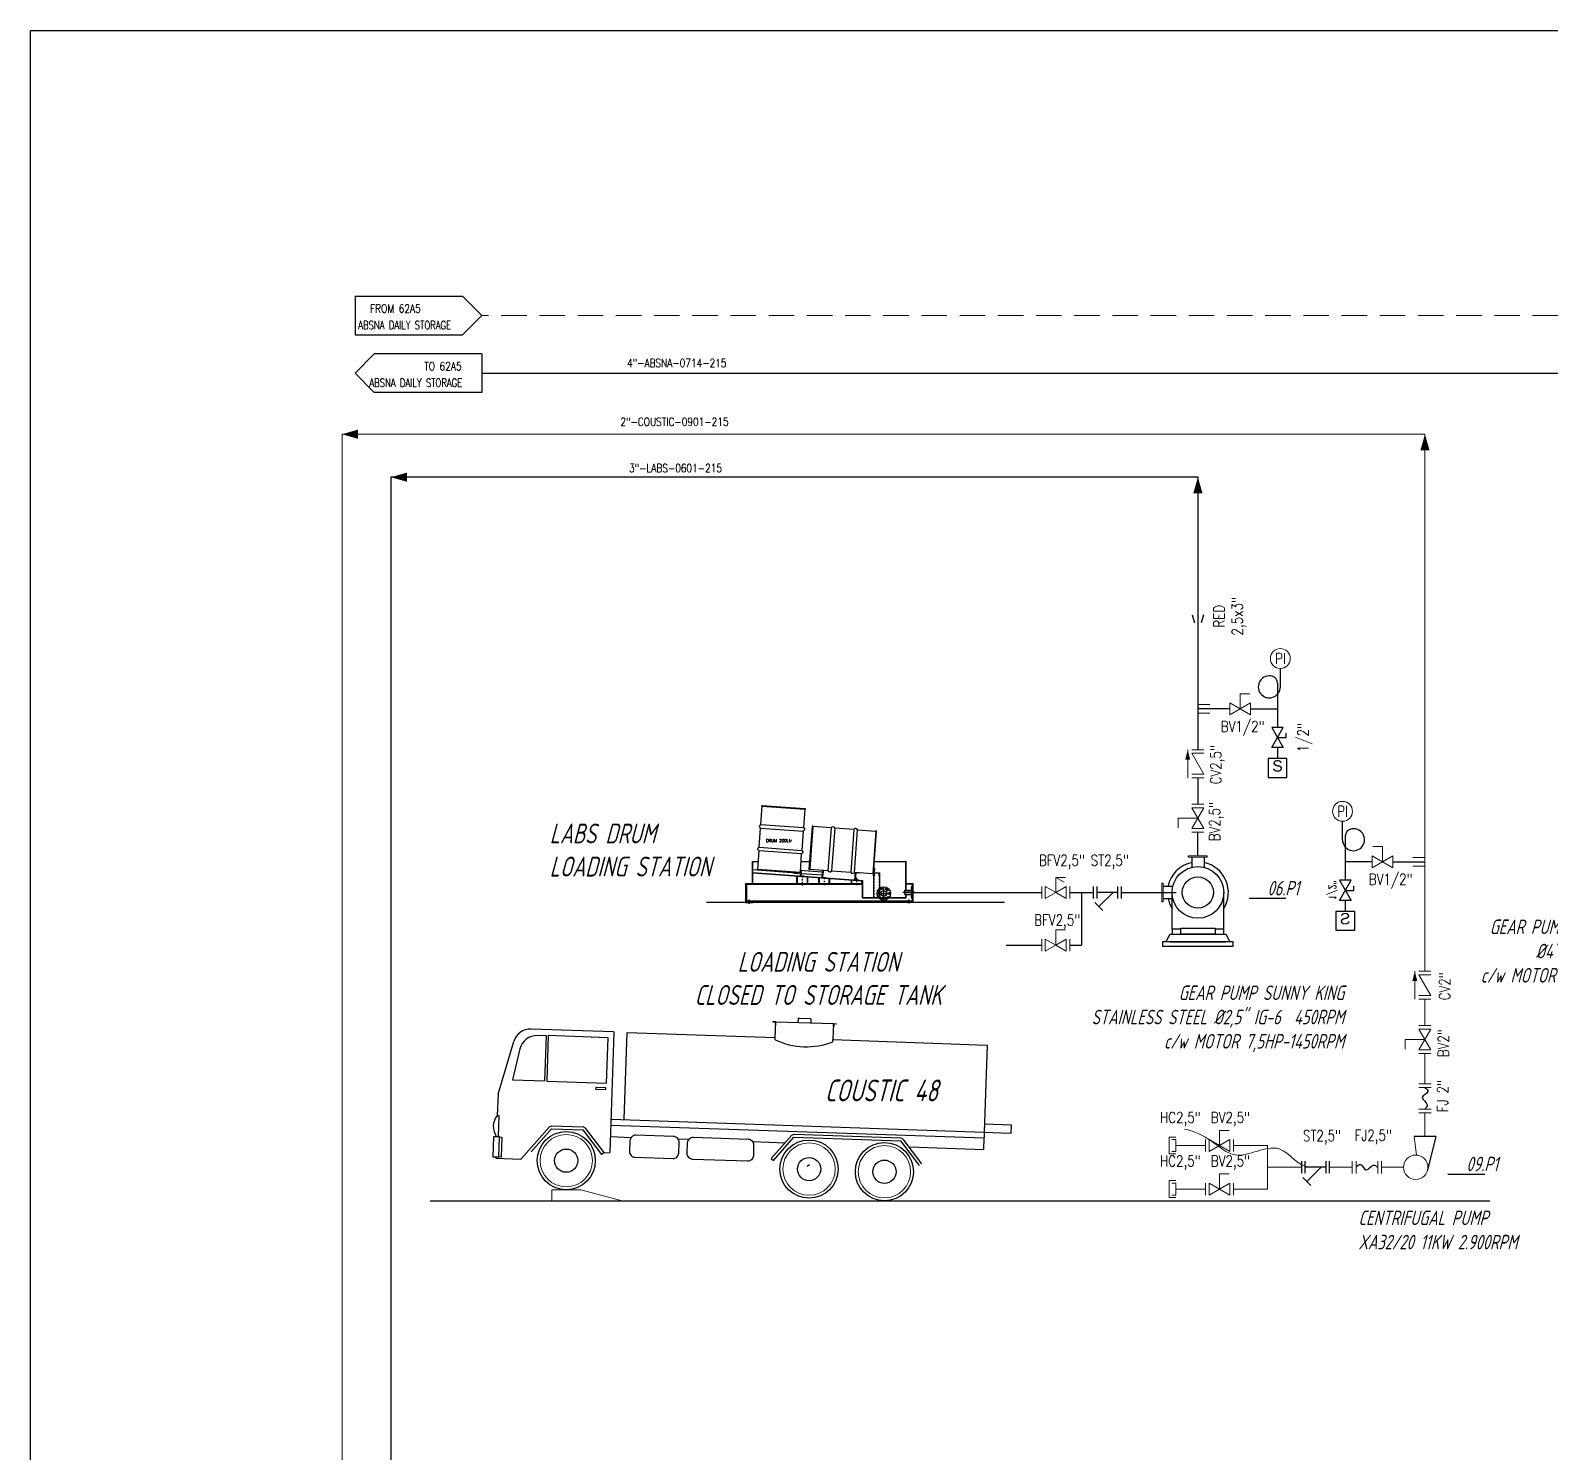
# Model space of a CAD drawing. Extents: x -29512 to 147477, y -5232 to 39709.
# Drawn here: x 140590.1 to 140694.6, y 9147.7 to 9245.5 of the extents above; entities that cross this region are included whole.
import ezdxf
from ezdxf.enums import TextEntityAlignment as Align

# ---------------------------------------------------------------- set-up
doc = ezdxf.new("R2010")
doc.units = 0
for name, pattern in [('CENTER', [2, 1.25, -0.25, 0.25, -0.25]), ('CENTER2', [28.575, 19.05, -3.175, 3.175, -3.175]), ('DASHDOT2', [0.5, 0.25, -0.125, 0, -0.125]), ('HIDDEN', [0.375, 0.25, -0.125])]:
    doc.linetypes.add(name, pattern=pattern)
doc.layers.get('0').update_dxf_attribs({"linetype": 'CONTINUOUS'})
for name, color, linetype, lineweight in [('chequered_plate', 1, 'CONTINUOUS', 25), ('DIMENSI', 20, 'CONTINUOUS', 9), ('drum', 7, 'CONTINUOUS', 25), ('FITTING', 7, 'CONTINUOUS', 13), ('plate', 7, 'CONTINUOUS', 30), ('TAG', 140, 'CONTINUOUS', 13)]:
    doc.layers.add(name, color=color, linetype=linetype, lineweight=lineweight)
for name, color, linetype in [('DIMENSION', 3, 'CONTINUOUS'), ('HATCH', 4, 'CONTINUOUS'), ('NUVOLA', 6, 'CONTINUOUS'), ('P-707D', 7, 'CONTINUOUS'), ('Pipe', 7, 'CONTINUOUS'), ('roller', 11, 'CONTINUOUS'), ('S', 7, 'CONTINUOUS'), ('UNP', 5, 'CONTINUOUS'), ('WF', 85, 'CONTINUOUS')]:
    doc.layers.add(name, color=color, linetype=linetype)
doc.styles.add('A3', font='arial.ttf', dxfattribs={"height": 0.3})
doc.styles.add('QUOTEBAL', font='ROMANS.SHX')
doc.styles.add('Romans100', font='romans.shx', dxfattribs={"width": 0.8, "height": 200})
doc.styles.add('S', font='ITALIC', dxfattribs={"height": 6})
doc.styles.add('S25', font='SIMPLEX', dxfattribs={"width": 0.8, "height": 0.25})
doc.styles.add('S3', font='SIMPLEX', dxfattribs={"width": 0.9, "height": 0.3})
doc.styles.add('S35S', font='SIMPLEX', dxfattribs={"width": 0.5, "height": 0.35})
doc.styles.add('STYLE4', font='isocp.shx', dxfattribs={"width": 0.8, "oblique": 15, "height": 2})

# ---------------------------------------------------------------- blocks, each defined once
blk = doc.blocks.new('drum')
at = {"layer": 'drum', "linetype": 'Continuous', "lineweight": -2}
for p, q in [((-295, -50), (295, -50)), ((-295, -315), (295, -315)), ((-295, -365), (295, -365)), ((-295, -617), (295, -617))]:
    blk.add_line(p, q, dxfattribs=at)
for points in [[(295, 263), (-295, 263)], [(-295, -50), (-295, -315)], [(295, -315), (295, -50)], [(-295, -365), (-295, -617)], [(295, -617), (295, -365)], [(-295, -627), (295, -627)]]:
    blk.add_lwpolyline(points, dxfattribs=at)
for points in [[(-295, 0), (-295, 253), (295, 253), (295, 0)], [(218, 263), (268, 263), (268, 273), (218, 273)]]:
    blk.add_lwpolyline(points, close=True, dxfattribs=at)
for centre, radius, start, end in [((-295, 258), 5, 90, 270), ((295, 258), 5, 270, 90), ((-284, -25), 27.2, 113.3915, 246.6085), ((284, -25), 27.2, 293.3915, 66.6085), ((-284, -340), 27.2, 113.3915, 246.6085), ((284, -340), 27.2, 293.3915, 66.6085), ((-295, -622), 5, 90, 270), ((295, -622), 5, 270, 90)]:
    blk.add_arc(centre, radius, start, end, dxfattribs=at)
blk = doc.blocks.new('LOSAN', base_point=(47, 38))
for p, q in [((47, 38.7), (50.9, 38.7)), ((47, 37.3), (50.9, 37.3))]:
    blk.add_line(p, q)
at = {"layer": 'S'}
for tag, p, height, style, width in [('3', (47.1, 38.1), 0.35, 'S35S', 0.5), ('1', (47.1, 38.1), 0.3, 'S3', 0.9), ('4', (47.1, 37.5), 0.35, 'S35S', 0.5), ('2', (47.1, 37.5), 0.3, 'S3', 0.9)]:
    blk.add_attdef(tag, p, '', height=height, dxfattribs=dict(at, style=style, width=width))
blk = doc.blocks.new('PRESA', base_point=(1.75, 0.1))
for p, q in [((1.5, 0.1), (1.5, 0.6)), ((1.5, 0.6), (2, 0.6)), ((2, 0.6), (2, 0.1)), ((2, 0.1), (1.5, 0.1))]:
    blk.add_line(p, q)
at = {"style": 'S', "width": 1.2}
blk.add_attdef('1', text='', height=0.3, dxfattribs=at).set_placement((1.75, 0.2), align=Align.CENTER)
blk = doc.blocks.new('EwI189')
at = {"layer": 'HATCH', "color": 252}
for p, q in [((-15.22, 12.83), (-15.21, 13.09)), ((-15.17, 13.13), (-14.39, 13.1)), ((-14.35, 13.06), (-14.36, 12.8)), ((-35.85, 7.9), (-34.78, 11.52)), ((-27.91, 12.18), (-33.59, 12.37)), ((-28.16, 3.9), (-27.87, 12.13)), ((-27.18, 6.19), (-26.97, 12.14)), ((-26.97, 12.14), (-16.81, 11.79)), ((-16.81, 11.64), (-16.81, 11.79)), ((-12.85, 11.5), (-12.84, 11.65)), ((-12.84, 11.65), (-2.23, 11.28)), ((-2.23, 11.28), (-2.44, 5.29)), ((-35.85, 7.9), (-35.91, 6.43)), ((-35.91, 6.43), (-35.79, 6.43)), ((-35.79, 6.43), (-35.84, 4.96)), ((-34.26, 3.45), (-32.32, 5.66)), ((-33.58, 3.93), (-32.17, 5.52)), ((-32.32, 5.66), (-32.16, 5.72)), ((-32.17, 5.52), (-30.01, 5.45)), ((-32.16, 5.72), (-30.01, 5.65)), ((-29.85, 5.57), (-30.01, 5.65)), ((-28.72, 3.76), (-30.01, 5.45)), ((-28.56, 3.88), (-29.85, 5.57)), ((-28.1, 5.78), (-2.45, 4.89)), ((-28.08, 6.18), (-2.44, 5.29)), ((-2.44, 5.29), (-2.45, 4.89)), ((-35.75, 4.96), (-35.6, 4.95)), ((-35.6, 4.95), (-35.64, 3.58)), ((-28.12, 4.98), (-26.7, 4.93)), ((-23.49, 4.82), (-22.74, 4.8)), ((-18.36, 4.64), (-16.12, 4.56)), ((-17.08, 3.48), (-15.67, 5.08)), ((-16.93, 3.34), (-15.52, 4.94)), ((-15.67, 5.08), (-15.51, 5.14)), ((-15.52, 4.94), (-8.18, 4.69)), ((-15.51, 5.14), (-8.18, 4.89)), ((-8.18, 4.89), (-8.02, 4.81)), ((-6.89, 2.99), (-8.18, 4.69)), ((-6.73, 3.12), (-8.02, 4.81)), ((-7.61, 4.27), (-2.48, 4.09)), ((-2.48, 4.09), (-2.45, 4.89)), ((-36, 3.6), (-36.01, 3.5)), ((-36.01, 3.5), (-34.29, 3.44)), ((-35.64, 3.58), (-35.79, 3.59)), ((-28.56, 3.88), (-28.72, 3.76)), ((-28.56, 3.88), (-28.2, 3.87)), ((-17.09, 3.47), (-16.93, 3.35))]:
    blk.add_line(p, q, dxfattribs=at)
for points in [[(-16.79, 12.87), (-16.8, 12.69), (-16.78, 12.69), (-16.77, 12.88), (-16.97, 12.89), (-16.97, 12.87)], [(-12.78, 12.73), (-12.79, 12.55), (-12.81, 12.55), (-12.8, 12.75), (-12.6, 12.74), (-12.6, 12.72)], [(-28.29, 11.78), (-32.4, 11.93), (-32.51, 8.8), (-28.4, 8.66)], [(-29.12, 8.39), (-28.46, 8.37), (-28.47, 8.2), (-29.13, 8.22)], [(-2.44, 5.29), (-0.59, 5.22), (-0.57, 5.78), (-2.42, 5.84)], [(-36.22, 3.6), (-35.79, 3.59), (-35.75, 4.96), (-36.17, 4.97)]]:
    blk.add_lwpolyline(points, close=True, dxfattribs=at)
blk.add_lwpolyline([(-16.81, 11.79), (-16.77, 12.88), (-12.8, 12.75), (-12.84, 11.65)], dxfattribs=at)
for points in [[(-32.52, 11.91), (-33.15, 11.93, 0.356686), (-34.36, 11.01), (-34.87, 8.88), (-32.63, 8.81)], [(-23.8, 4.99), (-26.38, 5.08, 0.414214), (-26.79, 4.7), (-26.82, 3.97, 0.414214), (-26.43, 3.56), (-23.85, 3.47, 0.414214), (-23.44, 3.85), (-23.41, 4.58, 0.414214)], [(-22.42, 4.94), (-18.67, 4.81, -0.414214), (-18.29, 4.4), (-18.31, 3.67, -0.414214), (-18.72, 3.29), (-22.47, 3.42, -0.414214), (-22.86, 3.83), (-22.83, 4.56, -0.414214)]]:
    blk.add_lwpolyline(points, format="xyb", close=True, dxfattribs=at)
for centre, radius in [((-31.17, 3.33), 2), ((-14.48, 2.75), 2), ((-9.3, 2.57), 2), ((-31.17, 3.33), 0.799), ((-14.48, 2.75), 0.799), ((-9.3, 2.57), 0.799)]:
    blk.add_circle(centre, radius, dxfattribs=at)
at = {"layer": 'HATCH', "color": 252, "lineweight": 9}
for centre in [(-31.17, 3.33), (-14.48, 2.75), (-9.3, 2.57)]:
    blk.add_circle(centre, 1.8, dxfattribs=at)
at = {"layer": 'HATCH', "color": 252}
for centre, radius, start, end in [((-15.17, 13.09), 0.04, 88, 178), ((-14.39, 13.06), 0.04, 358, 88), ((-33.63, 11.17), 1.2, 88, 163.441), ((-27.91, 12.14), 0.04, 358, 88), ((-14.67, 16.2), 5.04, 244.8098, 291.1902), ((-34.95, 5.67), 1.23, 141.2209, 214.7791), ((-27.14, 6.19), 0.04, 178, 268), ((-34.29, 3.48), 0.04, 268, 318.5595), ((-28.2, 3.91), 0.04, 268, 358)]:
    blk.add_arc(centre, radius, start, end, dxfattribs=at)

msp = doc.modelspace()

# ---------------------------------------------------------------- hatches: boundary and pattern name
at = {"layer": 'DIMENSI', "linetype": 'Continuous', "lineweight": -2}
for points in [[(140643.262, 9187.7158), (140643.0376, 9187.7319), (140643.0255, 9187.562, -0.09466282), (140643.0248, 9187.5526), (140643.0091, 9187.3329), (140643.2335, 9187.3168), (140643.2357, 9187.3468), (140643.0661, 9187.3589, -0.41421356), (140643.043, 9187.3856), (140643.0636, 9187.6749, -0.41421356), (140643.0903, 9187.698), (140643.2599, 9187.6859)], [(140644.7903, 9187.7069), (140644.5409, 9187.7247), (140644.5053, 9187.226), (140644.7547, 9187.2082), (140644.7564, 9187.2331), (140644.557, 9187.2474, -0.41421356), (140644.5338, 9187.2741), (140644.5623, 9187.6731, -0.41421356), (140644.589, 9187.6962), (140644.7885, 9187.682)]]:
    msp.add_hatch(color=256, dxfattribs=at).paths.add_polyline_path(points)
h = msp.add_hatch(color=256, dxfattribs=at)
h.paths.add_polyline_path([(140646.7852, 9187.5644), (140646.7496, 9187.0657), (140646.8657, 9187.0574), (140646.8657, 9187.0825), (140646.8012, 9187.0871, -0.41421356), (140646.7781, 9187.1138), (140646.8066, 9187.5128, -0.41421356), (140646.8333, 9187.5359), (140647.0328, 9187.5217), (140647.0346, 9187.5466)])
h.paths.add_polyline_path([(140647.0007, 9187.0728), (140646.8657, 9187.0825), (140646.8657, 9187.0574), (140646.9989, 9187.0479)])
h = msp.add_hatch(color=256, dxfattribs=at)
h.paths.add_polyline_path([(140648.3308, 9187.5563), (140648.0392, 9187.5563), (140648.0392, 9187.3313), (140648.0692, 9187.3313), (140648.0692, 9187.3509), (140648.0692, 9187.5013, -0.41421356), (140648.0942, 9187.5263), (140648.3215, 9187.5263)])
h.paths.add_polyline_path([(140648.4392, 9187.5563), (140648.3308, 9187.5563), (140648.3215, 9187.5263), (140648.3842, 9187.5263, -0.41421356), (140648.4092, 9187.5013), (140648.4092, 9187.3313), (140648.4392, 9187.3313)])

# ---------------------------------------------------------------- linework, layer by layer
for p, q in [((140612.4014, 9227.1858), (140612.4014, 9224.5375)), ((140619.7789, 9227.1858), (140621.1031, 9225.8617)), ((140621.1031, 9225.8617), (140619.7789, 9224.5375)), ((140613.7256, 9223.2237), (140612.4014, 9221.8995)), ((140621.1031, 9223.2237), (140621.1031, 9220.5753)), ((140612.4014, 9221.8995), (140613.7256, 9220.5753)), ((140675.4042, 9196.161), (140676.191, 9197.5379)), ((140675.4042, 9197.5379), (140676.191, 9196.161)), ((140676.191, 9197.5379), (140675.4042, 9197.5379)), ((140675.7976, 9196.8495), (140676.3877, 9196.8495)), ((140676.3877, 9196.8495), (140676.3877, 9197.1445)), ((140676.191, 9196.161), (140675.4042, 9196.161)), ((140680.8466, 9187.0325), (140680.0598, 9187.0325)), ((140680.0598, 9187.0325), (140680.8466, 9185.6556)), ((140680.0598, 9185.6556), (140680.8466, 9187.0325)), ((140680.4532, 9186.344), (140681.0433, 9186.344)), ((140681.0433, 9186.344), (140681.0433, 9186.6391)), ((140680.8466, 9185.6556), (140680.0598, 9185.6556))]:
    msp.add_line(p, q)
at = {"color": 4, "lineweight": 20}
for p, q in [((140685.928, 9217.6978), (140611.5063, 9217.6978)), ((140611.5063, 9217.6978), (140611.5063, 9133.3481)), ((140685.928, 9180.7885), (140685.928, 9217.6978)), ((140685.928, 9177.0473), (140685.928, 9178.8661)), ((140685.928, 9173.0467), (140685.928, 9175.125)), ((140685.928, 9169.4271), (140685.928, 9171.0471)), ((140670.8482, 9168.8037), (140668.8146, 9168.8037)), ((140672.7705, 9168.8037), (140675.1125, 9168.8037)), ((140675.1125, 9165.8112), (140675.1125, 9168.8037)), ((140675.1125, 9167.3075), (140677.4545, 9167.3075)), ((140679.3768, 9167.3075), (140680.9357, 9167.3075)), ((140682.9354, 9167.3075), (140684.4545, 9167.3075)), ((140670.8482, 9165.8112), (140668.8146, 9165.8112)), ((140672.7705, 9165.8112), (140675.1125, 9165.8112))]:
    msp.add_line(p, q, dxfattribs=at)
at = {"color": 7, "lineweight": 20}
for p, q in [((140673.9004, 9199.8527), (140673.2349, 9199.8527)), ((140673.2349, 9198.8177), (140673.2349, 9199.8527)), ((140670.3228, 9191.3121), (140668.9573, 9191.3121)), ((140668.9573, 9190.6466), (140668.9573, 9191.3121)), ((140682.3504, 9189.3472), (140683.0159, 9189.3472)), ((140683.0159, 9188.3123), (140683.0159, 9189.3472)), ((140661.2172, 9187.2337), (140660.5517, 9187.2337)), ((140660.5517, 9186.1988), (140660.5517, 9187.2337)), ((140661.2172, 9183.6199), (140660.5517, 9183.6199)), ((140660.5517, 9182.585), (140660.5517, 9183.6199)), ((140685.928, 9176.0861), (140684.5626, 9176.0861)), ((140684.5626, 9175.4207), (140684.5626, 9176.0861)), ((140672.4748, 9169.8386), (140671.8094, 9169.8386)), ((140671.8094, 9168.8037), (140671.8094, 9169.8386)), ((140672.4748, 9166.8461), (140671.8094, 9166.8461)), ((140671.8094, 9165.8112), (140671.8094, 9166.8461))]:
    msp.add_line(p, q, dxfattribs=at)
at = {"color": 30, "lineweight": 20}
for p, q in [((140670.3228, 9196.011), (140670.3228, 9196.0144)), ((140685.928, 9180.785), (140685.928, 9180.7885))]:
    msp.add_line(p, q, dxfattribs=at)
at = {"color": 7}
for p, q in [((140663.1491, 9185.7867), (140663.1491, 9186.611)), ((140663.3964, 9185.7867), (140663.3964, 9186.611)), ((140664.8241, 9186.1988), (140663.3964, 9186.1988)), ((140664.4893, 9186.1988), (140663.5079, 9185.2255)), ((140664.8241, 9185.7867), (140664.8241, 9186.611)), ((140665.0714, 9185.7867), (140665.0714, 9186.611)), ((140663.7855, 9184.948), (140663.2304, 9185.5031)), ((140677.4545, 9166.8953), (140677.4545, 9167.7196)), ((140677.7018, 9166.8953), (140677.7018, 9167.7196)), ((140679.1295, 9166.8953), (140679.1295, 9167.7196)), ((140679.3768, 9166.8953), (140679.3768, 9167.7196)), ((140678.0909, 9166.0566), (140677.5358, 9166.6117)), ((140679.1295, 9167.3075), (140677.7018, 9167.3075)), ((140678.7947, 9167.3075), (140677.8134, 9166.3342))]:
    msp.add_line(p, q, dxfattribs=at)
at = {"color": 7, "lineweight": 20}
for centre in [(140675.9885, 9202.28), (140680.2623, 9191.7745)]:
    msp.add_circle(centre, 0.6834, dxfattribs=at)
for points in [[(140685.928, 9172.7895), (140686.1254, 9172.5138), (140685.7446, 9172.1106), (140686.0779, 9171.6009), (140685.928, 9171.3043)], [(140681.193, 9167.3075), (140681.4687, 9167.5048), (140681.8719, 9167.124), (140682.3815, 9167.4573), (140682.6781, 9167.3075)]]:
    msp.add_spline(points, degree=3)
at = {"color": 4, "lineweight": 20}
for points in [[(140611.5063, 9217.6978), (140612.6078, 9217.3831), (140612.6078, 9218.0125)], [(140685.928, 9217.6978), (140686.2427, 9216.5962), (140685.6133, 9216.5962)]]:
    msp.add_solid(points, dxfattribs=at)
at = {"layer": 'chequered_plate', "linetype": 'Continuous', "lineweight": -2}
msp.add_line((140643.6432, 9187.7889), (140643.5933, 9187.7924), dxfattribs=at)
at = {"layer": 'DIMENSI', "color": 7}
msp.add_line((140685.1891, 9169.4271), (140685.3436, 9168.1449), dxfattribs=at)
at = {"layer": 'DIMENSI', "color": 0, "linetype": 'ByBlock', "lineweight": 9}
for points in [[(140669.679, 9188.7263), (140670.9666, 9188.7263)], [(140669.679, 9188.6286), (140670.9666, 9188.6286)], [(140667.8466, 9185.555), (140667.8466, 9186.8426)], [(140667.9443, 9185.555), (140667.9443, 9186.8426)]]:
    msp.add_lwpolyline(points, close=True, dxfattribs=at)
at = {"layer": 'DIMENSI', "color": 7}
msp.add_circle((140685.2934, 9167.3075), 0.839, dxfattribs=at)
at = {"layer": 'DIMENSION', "color": 4, "linetype": 'HIDDEN', "lineweight": 13, "ltscale": 7}
msp.add_line((140710.8273, 9225.8617), (140621.1031, 9225.8617), dxfattribs=at)
at = {"layer": 'DIMENSION', "color": 0, "linetype": 'ByBlock', "ltscale": 0.5}
for p, q in [((140675.7976, 9198.8177), (140675.7976, 9197.5379)), ((140675.7976, 9196.161), (140675.7976, 9195.4002)), ((140670.9666, 9188.6286), (140670.9666, 9188.7263)), ((140680.4532, 9188.3123), (140680.4532, 9187.0325)), ((140680.4532, 9185.6556), (140680.4532, 9184.8948))]:
    msp.add_line(p, q, dxfattribs=at)
at = {"layer": 'DIMENSION', "color": 7}
for p, q in [((140657.0322, 9185.5163), (140636.5484, 9185.5163)), ((140686.6669, 9169.4271), (140686.1091, 9167.111))]:
    msp.add_line(p, q, dxfattribs=at)
at = {"layer": 'DIMENSION', "color": 1}
for p, q in [((140673.8392, 9185.7977), (140676.3688, 9185.7977)), ((140687.5069, 9166.8354), (140690.0365, 9166.8354))]:
    msp.add_line(p, q, dxfattribs=at)
at = {"layer": 'DIMENSION', "color": 6, "linetype": 'ByBlock', "ltscale": 0.5}
msp.add_lwpolyline([(140940.703, 9031.1599), (140590.0902, 9031.1599), (140590.0902, 9245.4583), (140940.703, 9245.4583)], close=True, dxfattribs=at)
at = {"layer": 'DIMENSION', "color": 0, "linetype": 'ByBlock', "ltscale": 0.5}
for points in [[(140669.8992, 9188.2509, 0.29941233), (140668.2707, 9186.6224)], [(140672.0995, 9185.0883, 0.52247313), (140670.7464, 9188.2509)], [(140668.2707, 9185.7752, 0.08899884), (140668.546, 9185.0883)]]:
    msp.add_lwpolyline(points, format="xyb", dxfattribs=at)
for points in [[(140669.679, 9188.6286), (140669.679, 9188.7263)], [(140669.8992, 9188.6286), (140669.8992, 9187.9244)], [(140670.7464, 9188.6286), (140670.7464, 9187.9244)], [(140667.8466, 9186.8426), (140667.9443, 9186.8426)], [(140667.9443, 9186.6224), (140668.5972, 9186.6224)], [(140668.546, 9183.669), (140668.546, 9186.1988)], [(140672.0995, 9183.669), (140672.0995, 9186.1988)], [(140667.9443, 9185.555), (140667.8466, 9185.555)], [(140667.9443, 9185.7752), (140668.5972, 9185.7752)], [(140668.1268, 9182.7956), (140668.4088, 9183.3291), (140672.2368, 9183.3291), (140672.5188, 9182.7956)], [(140669.1394, 9183.669), (140668.546, 9183.669), (140668.546, 9183.3291), (140672.0995, 9183.3291), (140672.0995, 9183.669), (140671.5061, 9183.669)], [(140668.4088, 9182.7956), (140672.2368, 9182.7956)]]:
    msp.add_lwpolyline(points, dxfattribs=at)
for points in [[(140669.1394, 9183.751), (140671.5061, 9183.751), (140671.5061, 9183.3291), (140669.1394, 9183.3291)], [(140667.899, 9182.5155), (140672.7466, 9182.5155), (140672.7466, 9182.7956), (140667.899, 9182.7956)]]:
    msp.add_lwpolyline(points, close=True, dxfattribs=at)
for radius in [1.7768, 1.0754]:
    msp.add_circle((140670.3228, 9186.1988), radius, dxfattribs=at)
at = {"layer": 'drum', "linetype": 'Continuous', "lineweight": -2}
for p, q in [((140643.8534, 9190.7314), (140643.8035, 9190.7349)), ((140648.1923, 9190.4214), (140648.2422, 9190.4179))]:
    msp.add_line(p, q, dxfattribs=at)
at = {"layer": 'FITTING', "lineweight": 20}
for p, q in [((140670.3228, 9199.1138), (140671.1471, 9199.1138)), ((140670.3228, 9198.5216), (140671.1471, 9198.5216)), ((140669.623, 9196.0108), (140669.623, 9194.0886)), ((140670.7349, 9196.011), (140669.9106, 9196.011)), ((140670.7349, 9194.0886), (140669.9106, 9194.0886)), ((140669.9106, 9192.2732), (140670.7349, 9192.2732)), ((140669.9106, 9190.3509), (140670.7349, 9190.3509)), ((140685.928, 9188.6084), (140685.1037, 9188.6084)), ((140685.928, 9188.0162), (140685.1037, 9188.0162)), ((140659.5905, 9185.7867), (140659.5905, 9186.611)), ((140661.5129, 9185.7867), (140661.5129, 9186.611)), ((140659.5905, 9182.1728), (140659.5905, 9182.9971)), ((140661.5129, 9182.1728), (140661.5129, 9182.9971)), ((140685.2282, 9180.7849), (140685.2282, 9178.8627)), ((140686.3402, 9180.785), (140685.5159, 9180.785)), ((140686.3402, 9178.8627), (140685.5159, 9178.8627)), ((140686.3402, 9178.8627), (140685.5159, 9178.8627)), ((140685.5159, 9177.0473), (140686.3402, 9177.0473)), ((140685.5159, 9175.125), (140686.3402, 9175.125)), ((140668.8146, 9168.3916), (140668.8146, 9169.2159)), ((140670.8482, 9168.3916), (140670.8482, 9169.2159)), ((140672.7705, 9168.3916), (140672.7705, 9169.2159)), ((140668.8146, 9165.399), (140668.8146, 9166.2233)), ((140670.8482, 9165.399), (140670.8482, 9166.2233)), ((140672.7705, 9165.399), (140672.7705, 9166.2233))]:
    msp.add_line(p, q, dxfattribs=at)
at = {"layer": 'FITTING', "linetype": 'ByBlock', "ltscale": 0.5}
for p, q in [((140660.5517, 9187.2337), (140661.128, 9186.901)), ((140668.3559, 9169.3849), (140668.3559, 9168.2225)), ((140668.8146, 9169.3849), (140668.3559, 9169.3849)), ((140668.8146, 9169.2159), (140668.5375, 9169.2159)), ((140668.8146, 9168.2225), (140668.3559, 9168.2225)), ((140668.8146, 9168.3916), (140668.5375, 9168.3916)), ((140668.3559, 9166.3924), (140668.3559, 9165.23)), ((140668.8146, 9166.3924), (140668.3559, 9166.3924)), ((140627.9205, 9165.7619), (140625.9137, 9165.7619)), ((140625.9137, 9165.7619), (140625.9137, 9165.0012)), ((140627.9205, 9165.7619), (140630.7595, 9165.0012)), ((140668.8146, 9166.2233), (140668.5375, 9166.2233)), ((140668.8146, 9165.399), (140668.5375, 9165.399)), ((140668.8146, 9165.23), (140668.3559, 9165.23))]:
    msp.add_line(p, q, dxfattribs=at)
at = {"layer": 'FITTING'}
for p, q in [((140686.3567, 9173.0467), (140685.4993, 9173.0467)), ((140686.3567, 9172.7895), (140685.4993, 9172.7895)), ((140686.3567, 9171.3043), (140685.4993, 9171.3043)), ((140686.3567, 9171.0471), (140685.4993, 9171.0471)), ((140680.9357, 9167.7362), (140680.9357, 9166.8787)), ((140681.193, 9167.7362), (140681.193, 9166.8787)), ((140682.6781, 9167.7362), (140682.6781, 9166.8787)), ((140682.9354, 9167.7362), (140682.9354, 9166.8787))]:
    msp.add_line(p, q, dxfattribs=at)
at = {"layer": 'FITTING', "lineweight": 20}
for points in [[(140673.2349, 9198.8177), (140672.521, 9198.4056), (140672.521, 9199.2299)], [(140673.2349, 9198.8177), (140673.9488, 9198.4056), (140673.9488, 9199.2299)], [(140670.3228, 9191.3121), (140669.9106, 9192.0259), (140670.7349, 9192.0259)], [(140670.3228, 9191.3121), (140669.9106, 9190.5982), (140670.7349, 9190.5982)], [(140683.0159, 9188.3123), (140682.302, 9187.9002), (140682.302, 9188.7245)], [(140683.0159, 9188.3123), (140683.7297, 9187.9002), (140683.7297, 9188.7245)], [(140660.5517, 9186.1988), (140659.8379, 9185.7867), (140659.8379, 9186.611)], [(140660.5517, 9186.1988), (140661.2656, 9185.7867), (140661.2656, 9186.611)], [(140660.5517, 9182.585), (140659.8379, 9182.1728), (140659.8379, 9182.9971)], [(140660.5517, 9182.585), (140661.2656, 9182.1728), (140661.2656, 9182.9971)], [(140685.928, 9176.0861), (140685.5159, 9176.8), (140686.3402, 9176.8)], [(140685.928, 9176.0861), (140685.5159, 9175.3723), (140686.3402, 9175.3723)], [(140671.8094, 9168.8037), (140671.0955, 9168.3916), (140671.0955, 9169.2159)], [(140671.8094, 9168.8037), (140672.5232, 9168.3916), (140672.5232, 9169.2159)], [(140671.8094, 9165.8112), (140671.0955, 9165.399), (140671.0955, 9166.2233)], [(140671.8094, 9165.8112), (140672.5232, 9165.399), (140672.5232, 9166.2233)]]:
    msp.add_lwpolyline(points, close=True, dxfattribs=at)
for points in [[(140669.9106, 9195.7637), (140670.7349, 9195.7637), (140669.9106, 9195.7637), (140670.7349, 9194.3359), (140669.9106, 9194.3359)], [(140685.5159, 9180.5377), (140686.3402, 9180.5377), (140685.5159, 9180.5377), (140686.3402, 9179.11), (140685.5159, 9179.11)]]:
    msp.add_lwpolyline(points, dxfattribs=at)
at = {"layer": 'FITTING', "linetype": 'ByBlock', "ltscale": 0.5}
msp.add_open_spline([(140669.3938, 9169.9298), (140670.0334, 9169.8167), (140671.2473, 9169.2395), (140673.1083, 9167.4847), (140675.9466, 9169.5592), (140677.2269, 9167.3075), (140678.0588, 9167.3075)], degree=3, knots=[13.09520073, 13.09520073, 13.09520073, 13.09520073, 15.10849022, 17.01963812, 20.06058718, 22.55609632, 22.55609632, 22.55609632, 22.55609632], dxfattribs=at)
at = {"layer": 'FITTING', "lineweight": 20}
for points in [[(140669.7916, 9195.3377), (140669.623, 9196.0108), (140669.4549, 9195.3377)], [(140685.3969, 9180.1118), (140685.2282, 9180.7849), (140685.0601, 9180.1117)]]:
    msp.add_solid(points, dxfattribs=at)
at = {"layer": 'HATCH', "color": 7}
for p, q in [((140675.9885, 9200.33), (140675.9885, 9201.5965)), ((140675.7976, 9200.5782), (140675.7976, 9198.8177)), ((140672.521, 9198.8177), (140670.3228, 9198.8177)), ((140673.9488, 9198.8177), (140675.7976, 9198.8177)), ((140680.2623, 9189.8245), (140680.2623, 9191.0911)), ((140680.4532, 9190.0727), (140680.4532, 9188.3123)), ((140682.302, 9188.3123), (140680.4532, 9188.3123)), ((140683.7297, 9188.3123), (140685.928, 9188.3123)), ((140686.6669, 9169.4271), (140685.1891, 9169.4271)), ((140617.569, 9165.0012), (140690.3923, 9165.0012))]:
    msp.add_line(p, q, dxfattribs=at)
at = {"layer": 'HATCH', "color": 252}
msp.add_line((140643.4647, 9167.3822), (140643.6256, 9167.5009), dxfattribs=at)
at = {"layer": 'HATCH', "color": 7}
for centre, radius, start, end in [((140675.2318, 9200.33), 0.7567, 75.15061, 0), ((140675.2976, 9200.5782), 0.5, 0, 75.15061), ((140681.019, 9189.8245), 0.7567, 180, 104.84939), ((140680.9532, 9190.0727), 0.5, 104.84939, 180)]:
    msp.add_arc(centre, radius, start, end, dxfattribs=at)
at = {"layer": 'NUVOLA', "color": 1}
for p, q in [((140614.8636, 9214.744), (140614.8636, 9135.9473)), ((140670.3228, 9214.744), (140614.8636, 9214.744)), ((140670.3228, 9214.744), (140670.3228, 9196.0144)), ((140670.3228, 9194.0886), (140670.3228, 9192.2732)), ((140670.3228, 9188.7263), (140670.3228, 9190.3509)), ((140650.7407, 9186.1988), (140659.5905, 9186.1988)), ((140661.5129, 9186.1988), (140663.1491, 9186.1988)), ((140662.331, 9186.1988), (140662.331, 9182.585)), ((140665.0714, 9186.1988), (140668.8241, 9186.1988)), ((140657.138, 9182.585), (140659.5905, 9182.585)), ((140661.5129, 9182.585), (140662.331, 9182.585))]:
    msp.add_line(p, q, dxfattribs=at)
for points in [[(140614.8636, 9214.744), (140615.9651, 9214.4293), (140615.9651, 9215.0587)], [(140670.3228, 9214.744), (140670.6375, 9213.6425), (140670.008, 9213.6425)]]:
    msp.add_solid(points, dxfattribs=at)
at = {"layer": 'P-707D', "color": 1, "lineweight": 25}
msp.add_line((140621.1031, 9221.8995), (140715.7988, 9221.8995), dxfattribs=at)
at = {"layer": 'Pipe', "linetype": 'CENTER2', "lineweight": -2, "ltscale": 0.25}
for p, q in [((140648.7407, 9185.6638), (140648.7407, 9186.5888)), ((140648.2782, 9186.1263), (140649.2032, 9186.1263))]:
    msp.add_line(p, q, dxfattribs=at)
at = {"layer": 'Pipe', "linetype": 'Continuous', "lineweight": -2}
for p, q in [((140648.9407, 9186.1263), (140648.9407, 9186.4663)), ((140650.1907, 9186.0488), (140650.1907, 9186.3488)), ((140650.1907, 9186.3488), (140650.6907, 9186.3488)), ((140650.1907, 9186.3255), (140650.6907, 9186.3255)), ((140650.7422, 9186.4988), (140650.5877, 9186.4988)), ((140650.6907, 9186.5388), (140650.6392, 9186.5388)), ((140650.6907, 9186.4588), (140650.6392, 9186.4588)), ((140650.6907, 9186.0488), (140650.6907, 9186.3488)), ((140650.1907, 9186.0721), (140650.6907, 9186.0721)), ((140650.1907, 9186.0488), (140650.6907, 9186.0488)), ((140650.7422, 9185.8988), (140650.5877, 9185.8988)), ((140650.6907, 9185.9388), (140650.6392, 9185.9388)), ((140650.6907, 9185.8588), (140650.6392, 9185.8588))]:
    msp.add_line(p, q, dxfattribs=at)
at = {"layer": 'Pipe', "linetype": 'CENTER2', "lineweight": -2, "ltscale": 0.5}
msp.add_line((140650.8709, 9186.1988), (140650.0378, 9186.1988), dxfattribs=at)
at = {"layer": 'Pipe', "linetype": 'Continuous', "lineweight": -2}
msp.add_lwpolyline([(140650.6907, 9185.7988), (140650.6907, 9186.5988), (140650.6392, 9186.5988), (140650.6392, 9185.7988)], close=True, dxfattribs=at)
for centre, radius in [((140648.7407, 9186.1263), 0.4625), ((140648.3772, 9186.1263), 0.0519), ((140648.559, 9186.4411), 0.0519), ((140648.7407, 9186.1263), 0.2), ((140648.7407, 9186.1263), 0.192), ((140648.9224, 9186.4411), 0.0519), ((140649.1041, 9186.1263), 0.0519), ((140648.559, 9185.8116), 0.0519), ((140648.9224, 9185.8116), 0.0519)]:
    msp.add_circle(centre, radius, dxfattribs=at)
at = {"layer": 'Pipe', "linetype": 'DASHDOT2', "lineweight": -2, "ltscale": 0.25}
msp.add_circle((140648.7407, 9186.1263), 0.3635, dxfattribs=at)
at = {"layer": 'plate', "linetype": 'Continuous', "lineweight": -2}
for p, q in [((140639.4557, 9185.5163), (140639.4557, 9185.6113)), ((140639.4907, 9185.421), (140639.4907, 9185.7036)), ((140639.5257, 9185.5163), (140639.5257, 9185.6113)), ((140650.4557, 9185.5163), (140650.4557, 9185.6113)), ((140650.4907, 9185.4294), (140650.4907, 9185.712)), ((140650.5257, 9185.5163), (140650.5257, 9185.6113))]:
    msp.add_line(p, q, dxfattribs=at)
for points in [[(140639.2407, 9185.5163), (140639.7407, 9185.5163), (140639.7407, 9185.5763), (140639.2407, 9185.5763)], [(140650.7407, 9185.5163), (140650.2407, 9185.5163), (140650.2407, 9185.5763), (140650.7407, 9185.5763)]]:
    msp.add_lwpolyline(points, close=True, dxfattribs=at)
at = {"layer": 'roller', "color": 0, "linetype": 'ByBlock', "lineweight": 9}
msp.add_line((140671.8647, 9182.5155), (140668.7809, 9182.5155), dxfattribs=at)
msp.add_line((140671.8647, 9182.5155), (140668.7809, 9182.5155), dxfattribs=at)
at = {"layer": 'S'}
for p, q in [((140669.9294, 9205.286), (140670.0867, 9204.7353)), ((140670.7162, 9205.286), (140670.5588, 9204.7353))]:
    msp.add_line(p, q, dxfattribs=at)
at = {"layer": 'UNP', "linetype": 'Continuous', "lineweight": -2}
for p, q in [((140648.0392, 9187.5563), (140648.0392, 9185.8563)), ((140648.4392, 9187.5563), (140648.4392, 9185.8563))]:
    msp.add_line(p, q, dxfattribs=at)
at = {"layer": 'UNP', "linetype": 'HIDDEN', "lineweight": 13, "ltscale": 0.25}
for p, q in [((140648.0692, 9187.3509), (140648.0692, 9185.8563)), ((140648.4092, 9187.3509), (140648.4092, 9185.8563))]:
    msp.add_line(p, q, dxfattribs=at)
at = {"layer": 'UNP', "linetype": 'Continuous', "lineweight": -2}
for points in [[(140643.2335, 9187.3168), (140643.0091, 9187.3329), (140643.0376, 9187.7319), (140643.262, 9187.7158), (140643.2599, 9187.6859), (140643.0903, 9187.698, 0.41421356), (140643.0636, 9187.6749), (140643.043, 9187.3856, 0.41421356), (140643.0661, 9187.3589), (140643.2357, 9187.3468)], [(140644.7547, 9187.2082), (140644.5053, 9187.226), (140644.5409, 9187.7247), (140644.7903, 9187.7069), (140644.7885, 9187.682), (140644.589, 9187.6962, 0.41421356), (140644.5623, 9187.6731), (140644.5338, 9187.2741, 0.41421356), (140644.557, 9187.2474), (140644.7564, 9187.2331)], [(140646.9989, 9187.0479), (140646.7496, 9187.0657), (140646.7852, 9187.5644), (140647.0346, 9187.5466), (140647.0328, 9187.5217), (140646.8333, 9187.5359, 0.41421356), (140646.8066, 9187.5128), (140646.7781, 9187.1138, 0.41421356), (140646.8012, 9187.0871), (140647.0007, 9187.0728)], [(140648.0392, 9187.3313), (140648.0392, 9187.5563), (140648.4392, 9187.5563), (140648.4392, 9187.3313), (140648.4092, 9187.3313), (140648.4092, 9187.5013, 0.41421356), (140648.3842, 9187.5263), (140648.0942, 9187.5263, 0.41421356), (140648.0692, 9187.5013), (140648.0692, 9187.3313)]]:
    msp.add_lwpolyline(points, format="xyb", close=True, dxfattribs=at)
at = {"layer": 'WF', "color": 6, "linetype": 'Continuous', "lineweight": -2}
for p, q in [((140639.7107, 9186.8163), (140639.7107, 9188.3163)), ((140639.7107, 9188.3163), (140639.7407, 9188.3163)), ((140639.7107, 9188.3163), (140640.0972, 9188.3163)), ((140639.7407, 9186.8163), (140639.7407, 9188.3163)), ((140643.0547, 9188.3163), (140643.6308, 9188.3163)), ((140648.0921, 9188.3163), (140650.2707, 9188.3163)), ((140650.2707, 9188.3163), (140650.2407, 9188.3163)), ((140650.2407, 9186.3488), (140650.2407, 9188.3163)), ((140650.2707, 9186.3488), (140650.2707, 9188.3163)), ((140639.7386, 9187.5364), (140647.2707, 9186.9984)), ((140639.7407, 9187.5663), (140647.2707, 9187.0285)), ((140639.7549, 9187.7658), (140643.0234, 9187.5324)), ((140642.7463, 9187.3216), (140642.7463, 9186.8133)), ((140642.7813, 9187.3191), (140642.7813, 9186.8133)), ((140643.0515, 9187.5053), (140644.5178, 9187.4006)), ((140643.262, 9187.7158), (140644.5338, 9187.625)), ((140643.4613, 9187.2705), (140643.4613, 9186.8133)), ((140643.4963, 9187.268), (140643.4963, 9186.8133)), ((140644.255, 9187.2138), (140644.255, 9186.8163)), ((140644.29, 9187.2113), (140644.29, 9186.8163)), ((140639.2407, 9186.8163), (140647.2407, 9186.8163)), ((140639.2407, 9186.8163), (140639.2407, 9185.5763)), ((140639.2407, 9186.7763), (140647.2407, 9186.7763)), ((140639.3007, 9186.7763), (140639.3007, 9185.6163)), ((140644.97, 9187.1627), (140644.97, 9186.8163)), ((140645.005, 9187.1602), (140645.005, 9186.8163)), ((140646.4907, 9187.0568), (140646.4907, 9186.8163)), ((140646.5257, 9187.0568), (140646.5257, 9186.8163)), ((140647.2057, 9186.9999), (140647.2057, 9186.8163)), ((140647.2407, 9187.0306), (140647.2407, 9185.8263)), ((140647.2407, 9186.9999), (140647.2407, 9186.8163)), ((140647.2707, 9187.0306), (140647.2707, 9185.8263)), ((140650.2707, 9186.8163), (140650.7407, 9186.8163)), ((140650.2707, 9186.7813), (140650.7407, 9186.7813)), ((140650.6807, 9186.7813), (140650.6807, 9185.6163)), ((140650.7407, 9186.8163), (140650.7407, 9185.5763)), ((140639.2407, 9185.6163), (140650.7407, 9185.6163)), ((140639.2407, 9185.5763), (140650.7407, 9185.5763)), ((140647.2407, 9185.8563), (140650.2707, 9185.8563)), ((140647.2407, 9185.8263), (140650.2707, 9185.8263)), ((140650.2407, 9185.8263), (140650.2407, 9186.0488)), ((140650.2707, 9185.8263), (140650.2707, 9186.0488))]:
    msp.add_line(p, q, dxfattribs=at)
at = {"layer": 'WF', "color": 7, "linetype": 'CENTER', "lineweight": -2, "ltscale": 0.05}
for p, q in [((140643.1213, 9187.3249), (140643.1213, 9186.6759)), ((140644.63, 9187.2068), (140644.63, 9186.679)), ((140646.8657, 9187.2068), (140646.8657, 9186.679))]:
    msp.add_line(p, q, dxfattribs=at)
at = {"layer": 'WF', "color": 7, "linetype": 'HIDDEN', "lineweight": 13, "ltscale": 0.25}
msp.add_line((140643.2603, 9187.6909), (140644.532, 9187.6), dxfattribs=at)

# ---------------------------------------------------------------- block references
ref = msp.add_blockref('LOSAN', (140612.4014, 9225.8617), dxfattribs=dict(xscale=1.891656282390954, yscale=1.89165628237614, zscale=1.891656282376073))
ref.add_attrib('1', 'FROM 62A5', (140613.435, 9226.0508), dxfattribs={"layer": 'S', "height": 0.5675, "style": 'S3', "width": 0.8})
ref.add_attrib('2', 'ABSNA DAILY STORAGE', (140612.6204, 9224.9158), dxfattribs={"layer": 'S', "height": 0.567497, "style": 'S3', "width": 0.75})
ref = msp.add_blockref('LOSAN', (140621.1031, 9221.8995), dxfattribs=dict(xscale=-1.891656282390954, yscale=1.89165628237614, zscale=1.891656282376073))
ref.add_attrib('1', 'TO 62A5', (140617.1548, 9222.0887), dxfattribs={"layer": 'S', "height": 0.5675, "style": 'S3', "width": 0.8})
ref.add_attrib('2', 'ABSNA DAILY STORAGE', (140613.3846, 9220.9537), dxfattribs={"layer": 'S', "height": 0.567497, "style": 'S3', "width": 0.75})
ref = msp.add_blockref('PRESA', (140675.7976, 9194.1095), dxfattribs=dict(xscale=-2.581460861898449, yscale=2.581460861912547, zscale=2.581460861912586))
ref.add_attrib('1', 'S', dxfattribs={"height": 0.7744, "style": 'A3'}).set_placement((140675.7914, 9194.5122), align=Align.CENTER)
ref = msp.add_blockref('PRESA', (140680.4532, 9183.6041), dxfattribs=dict(xscale=-2.581460861898449, yscale=2.581460861912547, zscale=2.581460861912586))
ref.add_attrib('1', 'S', dxfattribs={"height": 0.7744, "style": 'A3', "text_generation_flag": 2}).set_placement((140680.447, 9184.0068), align=Align.CENTER)
at = {"layer": 'FITTING', "linetype": 'ByBlock', "ltscale": 0.5}
msp.add_blockref('EwI189', (140658.0824, 9164.4312), dxfattribs=at)
at = {"layer": 'WF', "color": 6, "linetype": 'Continuous', "lineweight": -2}
for p, xscale, yscale, zscale, rotation in [((140641.6211, 9188.9484), -0.005000000005971347, 0.005000000000109139, 0.005, 175.9143832200251), ((140646.8279, 9189.0401), 0.004999999999621063, 0.004999999999621063, 0.004999999999621063, 265.9143832148274)]:
    msp.add_blockref('drum', p, dxfattribs=dict(at, xscale=xscale, yscale=yscale, zscale=zscale, rotation=rotation))

# ---------------------------------------------------------------- texts
at = {"layer": 'DIMENSI', "color": 7, "linetype": 'Continuous', "lineweight": -2, "insert": (140641.5362, 9189.7587), "char_height": 0.2, "attachment_point": 5, "style": 'QUOTEBAL'}
msp.add_mtext('{\\Fromanc.shx;DRUM 200Ltr}', dxfattribs=at)
at = {"layer": 'DIMENSION', "color": 6, "style": 'STYLE4'}
for s, insert, char_height, attachment_point in [('{LABS DRUM\\PLOADING STATION}', (140625.7722, 9190.9351), 1.365, 1), ('{LOADING STATION\\PCLOSED TO STORAGE TANK}', (140644.2399, 9180.2877), 1.365, 5), ('COUSTIC 48\\P}', (140644.6898, 9173.3367), 1.5, 1)]:
    msp.add_mtext(s, dxfattribs=dict(at, insert=insert, char_height=char_height, attachment_point=attachment_point))
at = {"layer": 'DIMENSION', "color": 1, "char_height": 1, "attachment_point": 1, "style": 'STYLE4'}
for s, insert in [('06.P1}', (140675.1032, 9186.9942)), ('09.P1}', (140688.7709, 9168.0319))]:
    msp.add_mtext(s, dxfattribs=dict(at, insert=insert))
at = {"layer": 'DIMENSION', "color": 2, "insert": (140701.749, 9182.1689), "char_height": 1, "width": 24.255625, "attachment_point": 6, "style": 'STYLE4'}
msp.add_mtext('{GEAR PUMP SUNNY KING\\P %%C4" IG-8  300RPM\\Pc/w MOTOR 15HP-1450RPM\\P}', dxfattribs=at)
at = {"layer": 'DIMENSION', "color": 2, "char_height": 1, "style": 'STYLE4'}
for s, insert, attachment_point in [('{GEAR PUMP SUNNY KING\\PSTAINLESS STEEL %%C2,5" IG-6  450RPM\\Pc/w MOTOR 7,5HP-1450RPM\\P}', (140680.3701, 9177.5176), 6), ('{CENTRIFUGAL PUMP\\PXA32/20 11KW 2.900RPM}', (140681.3577, 9164.3312), 1)]:
    msp.add_mtext(s, dxfattribs=dict(at, insert=insert, attachment_point=attachment_point))
at = {"layer": 'S', "color": 2, "style": 'S25', "width": 0.8}
for s, p in [('4"-ABSNA-0714-215', (140637.9252, 9222.3107)), ('2"-COUSTIC-0901-215', (140638.0681, 9218.271)), ('3"-LABS-0601-215', (140637.6166, 9215.088))]:
    msp.add_text(s, height=0.5646, dxfattribs=at).set_placement(p, align=Align.RIGHT)
at = {"layer": 'S', "style": 'S25', "text_generation_flag": 2, "width": 0.8}
msp.add_text('1/2"', height=0.5, rotation=270, dxfattribs=at).set_placement((140679.3254, 9187.0144), align=Align.RIGHT)
at = {"layer": 'TAG', "color": 6, "lineweight": 20, "style": 'Romans100', "width": 0.8}
msp.add_text('1/2"', height=0.75, rotation=90, dxfattribs=at).set_placement((140677.9251, 9197.8467), align=Align.RIGHT)
at = {"layer": 'TAG', "color": 6, "lineweight": 20, "char_height": 0.75, "width": 7.302947, "attachment_point": 5, "rotation": 90, "style": 'Romans100'}
for s, insert in [('{RED\\P2,5x3"}', (140672.5191, 9205.1829)), ('{CV2,5"}', (140671.671, 9194.9744)), ('{BV2,5"}', (140671.5829, 9191.0617)), ('{CV2"}', (140687.2762, 9179.7485)), ('{BV2"}', (140687.1882, 9175.8358)), ('{FJ 2"}', (140687.1367, 9172.1996))]:
    msp.add_mtext(s, dxfattribs=dict(at, insert=insert))
at = {"layer": 'TAG', "color": 6, "lineweight": 20, "char_height": 0.75, "width": 7.302947, "attachment_point": 5, "style": 'Romans100'}
for s, insert in [('{PI}', (140675.9973, 9202.2805)), ('{BV1/2"}', (140673.4017, 9197.4821)), ('{PI}', (140680.271, 9191.7751)), ('{BFV2,5"}', (140660.9808, 9188.2944)), ('{ST2,5"}', (140664.2668, 9188.2944)), ('{BV1/2"}', (140683.5722, 9186.9767)), ('{BFV2,5"}', (140660.658, 9184.1852)), ('{HC2,5"}', (140669.1176, 9170.6125)), ('{BV2,5"}', (140672.5616, 9170.6125)), ('{ST2,5"}', (140678.8524, 9169.3589)), ('{FJ2,5"}', (140682.373, 9169.3875)), ('{HC2,5"}', (140669.1176, 9167.62)), ('{BV2,5"}', (140672.5616, 9167.62))]:
    msp.add_mtext(s, dxfattribs=dict(at, insert=insert))

doc.saveas('drawing.dxf')
